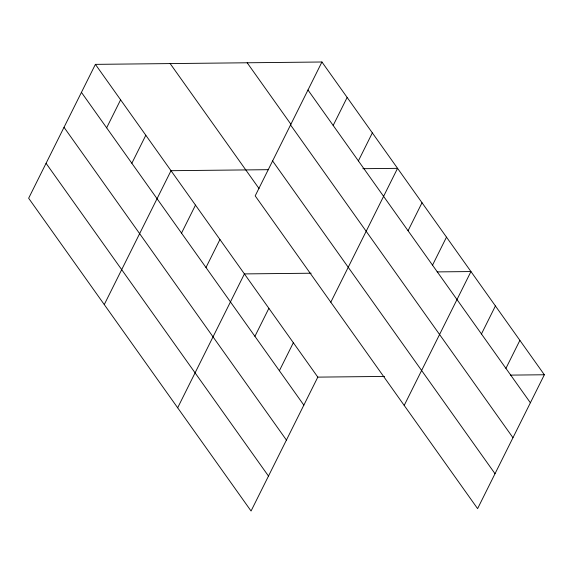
<?xml version="1.0" encoding="UTF-8"?>
<svg xmlns="http://www.w3.org/2000/svg" width="573" height="573" viewBox="0 0 573 573"><rect width="100%" height="100%" fill="white"/><g stroke="black" fill="none" stroke-linecap="round" stroke-linejoin="round"><path stroke-width="0.86" d="M95.397 64.362L28.65 198.237L251.06 511.001L317.814 377.127L95.397 64.362L321.94 61.999L544.35 374.763L477.603 508.638L255.186 195.873L321.94 61.999M106.642 127.815L120.609 99.809M131.847 163.262L145.814 135.257M104.272 304.578L171.019 170.697L268.536 169.68M181.519 233.111L195.486 205.105M205.986 267.519L219.953 239.507M177.666 407.79L244.413 273.908L311.16 273.214M333.178 125.451L347.145 97.446M254.913 336.322L268.88 308.317M358.383 160.898L372.35 132.893M279.38 370.731L293.347 342.718M330.807 302.215L397.555 168.34L362.845 168.698M408.055 230.754L422.022 202.742M432.522 265.156L446.489 237.143M404.201 405.426L470.956 271.552L437.135 271.903M481.456 333.966L495.416 305.953M505.923 368.367L519.883 340.355M317.814 377.127L384.562 376.425M510.529 375.114L544.35 374.763M307.973 90.004L530.383 402.769M247.178 62.779L290.905 124.269M290.554 124.943L512.964 437.708M272.605 160.941L495.022 473.706M170.16 63.582L259.032 188.553M81.438 92.368L303.848 405.132M64.018 127.306L286.428 440.071M46.069 163.305L268.479 476.063"/></g></svg>
